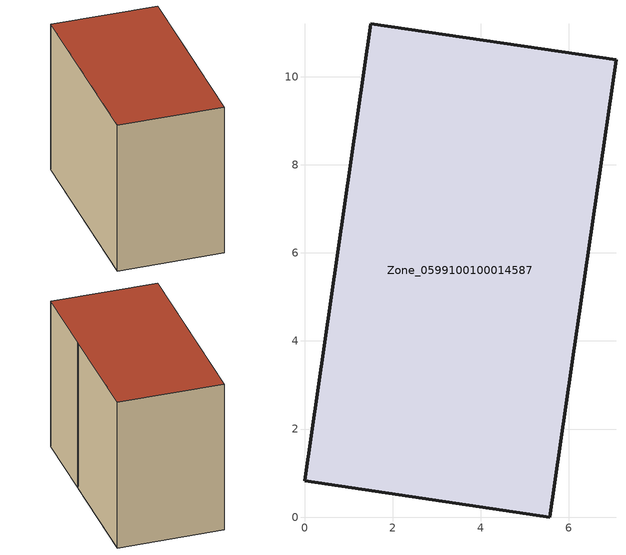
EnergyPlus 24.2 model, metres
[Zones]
Zone_0599100100014587
 floor ground (C_G): 5.57,0 0,0.82 1.51,11.2 7.07,10.38 6.19,4.3 6.18,4.23 z0
 wall outside (C_F): 0,0.82 5.57,0 6.18,4.23 6.19,4.3 7.07,10.38 1.51,11.2 0,0.82 z0:8.46
 roof outside (C_R): 1.51,11.2 0,0.82 5.57,0 6.18,4.23 6.19,4.3 7.07,10.38 z8.46
[BUILDING]
Pand.0599100100014587: North Axis=0; Terrain=City; Loads Convergence Tolerance Value=0.04; Temperature Convergence Tolerance Value=0.4; Solar Distribution=FullExterior; Maximum Number of Warmup Days=25; Minimum Number of Warmup Days=1
[Site:Location]
Rotterdam.The.Hague.AP_ZH_NLD Design_Conditions: Latitude=51.96; Longitude=4.45; Time Zone=1; Elevation=-4.5
[SITE:GROUNDTEMPERATURE:BUILDINGSURFACE]
18, 18, 18, 18, 18, 18, 18, 18, 18, 18, 18, 18
[MATERIAL] Thermal Absorptance=0.9; Solar Absorptance=0.7; Visible Absorptance=0.7
Name | Roughness | Thickness | Conductivity | Density | Specific Heat
G.TC.2015-2018 | MediumSmooth | 0.15 | 0.0428571 | 540 | 1210
F.TC.2015-2018 | Rough | 0.3 | 0.0666667 | 1920 | 840
R.TC.2015-2018 | MediumRough | 0.2 | 0.0333333 | 1500 | 1000
[CONSTRUCTION]
C_G: G.TC.2015-2018
C_F: F.TC.2015-2018
C_R: R.TC.2015-2018
[ZONE]
Zone_0599100100014587: Type=1; Multiplier=1; Ceiling Height=Autocalculate; Volume=Autocalculate; Floor Area=autocalculate; Part of Total Floor Area=Yes
[ZONEINFILTRATION:DESIGNFLOWRATE]
Infil_Zone_0599100100014587: Zone or ZoneList or Space or SpaceList=Zone_0599100100014587; Schedule=AlwaysOn; Design Flow Rate Calculation Method=Flow/Area; Flow Rate per Floor Area=0.0015; Constant Term Coefficient=1; Temperature Term Coefficient=0; Velocity Term Coefficient=0; Velocity Squared Term Coefficient=0
[HVACTEMPLATE:ZONE:IDEALLOADSAIRSYSTEM]
Zone_0599100100014587: Maximum Heating Supply Air Temperature=50; Minimum Cooling Supply Air Temperature=13; Maximum Heating Supply Air Humidity Ratio=0.0156; Minimum Cooling Supply Air Humidity Ratio=0.0077; Heating Limit=NoLimit; Cooling Limit=NoLimit; Dehumidification Control Type=ConstantSensibleHeatRatio; Cooling Sensible Heat Ratio=0.7; Dehumidification Setpoint=60; Humidification Control Type=None; Humidification Setpoint=30; Outdoor Air Method=None; Outdoor Air Flow Rate per Person=0.00944; Outdoor Air Flow Rate per Zone Floor Area=0; Outdoor Air Flow Rate per Zone=0; Demand Controlled Ventilation Type=None; Outdoor Air Economizer Type=NoEconomizer; Heat Recovery Type=None; Sensible Heat Recovery Effectiveness=0.7; Latent Heat Recovery Effectiveness=0.65
[ZONECONTROL:THERMOSTAT]
ThermostatControl_Zone_0599100100014587: Zone or ZoneList=Zone_0599100100014587; Control Type Schedule=DualSetpointControlType; Control 1=Thermostat_Zone_0599100100014587; Temperature Difference Between Cutout And Setpoint=0
[THERMOSTATSETPOINT:DUALSETPOINT]
Thermostat_Zone_0599100100014587: Heating Setpoint Temperature Schedule=HeatingSetpoint_Zone_0599100100014587; Cooling Setpoint Temperature Schedule=CoolingSetpoint_Zone_0599100100014587
[SCHEDULE:COMPACT]
HeatingSetpoint_Zone_0599100100014587: Through: 12/31, For: AllDays, Until: 24:00, 21
CoolingSetpoint_Zone_0599100100014587: Through: 12/31, For: AllDays, Until: 24:00, 24
DualSetpointControlType: Through: 12/31, For: AllDays, Until: 24:00, 4
AlwaysOn: Through: 12/31, For: AllDays, Until: 24:00, 1
